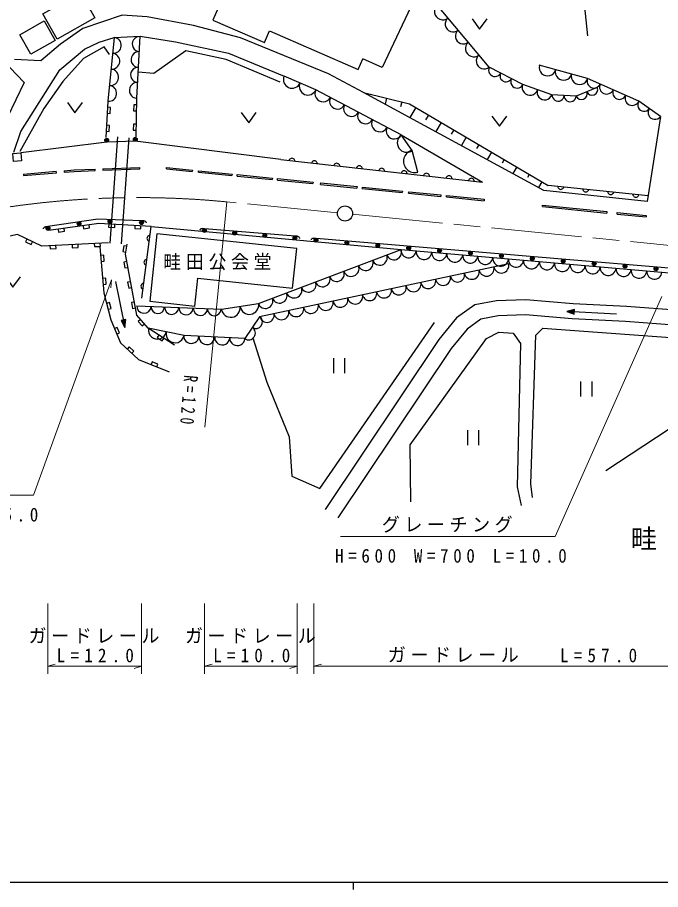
# Model space of a CAD drawing. Units: millimetres, scale not verified. Extents: x 40000 to 680000, y 20000 to 380000.
# Drawn here: x 123486 to 208723, y 204000 to 319578 of the extents above; entities that cross this region are included whole.
import ezdxf

# ---------------------------------------------------------------- set-up
doc = ezdxf.new("R2010")
doc.units = ezdxf.units.MM
doc.header["$LTSCALE"] = 1000
doc.linetypes.add('CHAIN', pattern=[18.5, 12, -1.5, 3.5, -1.5])
for name, color, linetype, lineweight in [('M-BGD', 7, 'Continuous', 25), ('M-BMK', 2, 'CHAIN', 13), ('M-BMK-SRVR', 3, 'Continuous', 25), ('M-STR-HTXT', 7, 'Continuous', 13), ('M-TTL-BAND', 7, 'Continuous', 25)]:
    doc.layers.add(name, color=color, linetype=linetype, lineweight=lineweight)
doc.layers.add('M-BMK-HTXT', color=7, linetype='Continuous')
doc.styles.add('ＭＳ ゴシック', font='')
doc.styles.get('ＭＳ ゴシック').set_extended_font_data('MS Gothic')

msp = doc.modelspace()

# ---------------------------------------------------------------- linework, layer by layer
at = {"layer": 'M-BGD'}
for p, q in [((186018, 313006), (177804, 322803)), ((136310, 316925), (135481, 308485)), ((139311, 308862), (139763, 317076)), ((199054, 311499), (192649, 313233)), ((190463, 310670), (186018, 313006)), ((163048, 309992), (158828, 311801)), ((205836, 308485), (199054, 311499)), ((174351, 304039), (163048, 309992)), ((194307, 309314), (190463, 310670)), ((200335, 310294), (197547, 309163)), ((139225, 303745), (139311, 308862)), ((170376, 309396), (170343, 309264)), ((172409, 308888), (172212, 308099)), ((197547, 309163), (194307, 309314)), ((135481, 308485), (135214, 303688)), ((174442, 308380), (174277, 307722)), ((176293, 307633), (175510, 306304)), ((208699, 306451), (205836, 308485)), ((177963, 306649), (177588, 306014)), ((179633, 305665), (178917, 304451)), ((174351, 304039), (185144, 297759)), ((175783, 301929), (174351, 304039)), ((181303, 304681), (180962, 304103)), ((135329, 303057), (123953, 301647)), ((139110, 303172), (135329, 303057)), ((135784, 289681), (136788, 303743)), ((137280, 289574), (138284, 303636)), ((158388, 300731), (139110, 303172)), ((182973, 303697), (182325, 302597)), ((176536, 299066), (175783, 301929)), ((184643, 302713), (184336, 302192)), ((186313, 301729), (185732, 300744)), ((158388, 300731), (185144, 297759)), ((187983, 300745), (187710, 300281)), ((133774, 299280), (133766, 299480)), ((134790, 299517), (139706, 299697)), ((134790, 299517), (134798, 299317)), ((134798, 299317), (139713, 299498)), ((139713, 299498), (139706, 299697)), ((143228, 299498), (143248, 299697)), ((143228, 299498), (146655, 299155)), ((143248, 299697), (146675, 299354)), ((146675, 299354), (146655, 299155)), ((189653, 299761), (189140, 298890)), ((124279, 298827), (128639, 299185)), ((124279, 298827), (124296, 298628)), ((124296, 298628), (128655, 298985)), ((128655, 298985), (128639, 299185)), ((129662, 299269), (129679, 299069)), ((147481, 299072), (147500, 299271)), ((147481, 299072), (151906, 298630)), ((147500, 299271), (151926, 298829)), ((151926, 298829), (151906, 298630)), ((152599, 298560), (152619, 298759)), ((152599, 298560), (157257, 298094)), ((152619, 298759), (157277, 298293)), ((157277, 298293), (157257, 298094)), ((157951, 298025), (157971, 298224)), ((157971, 298224), (162660, 297755)), ((191323, 298777), (191084, 298370)), ((157951, 298025), (162640, 297556)), ((162660, 297755), (162640, 297556)), ((163664, 297454), (163684, 297653)), ((163664, 297454), (168486, 296971)), ((163684, 297653), (168506, 297170)), ((168506, 297170), (168486, 296971)), ((169179, 296902), (169199, 297101)), ((169199, 297101), (174518, 296569)), ((192993, 297793), (192548, 297036)), ((207092, 295929), (193829, 297301)), ((169179, 296902), (174498, 296370)), ((174518, 296569), (174498, 296370)), ((175323, 296288), (175343, 296487)), ((175323, 296288), (179584, 295861)), ((175343, 296487), (179604, 296060)), ((179604, 296060), (179584, 295861)), ((180343, 295785), (180363, 295984)), ((180363, 295984), (185350, 295486)), ((180343, 295785), (185330, 295287)), ((185350, 295486), (185330, 295287)), ((193056, 294514), (193076, 294713)), ((193056, 294514), (201592, 293660)), ((193076, 294713), (201611, 293859)), ((201611, 293859), (201592, 293660)), ((202965, 293523), (202985, 293722)), ((202985, 293722), (206832, 293337)), ((134126, 292863), (127494, 291884)), ((139935, 292637), (134126, 292863)), ((140235, 292625), (139935, 292637)), ((202965, 293523), (206812, 293138)), ((206832, 293337), (206812, 293138)), ((127494, 291884), (127198, 291840)), ((139989, 282389), (141195, 291884)), ((141195, 291884), (174330, 288818)), ((148299, 291582), (148000, 291607)), ((160281, 290603), (148299, 291582)), ((160580, 290578), (160281, 290603)), ((163069, 290301), (162770, 290326)), ((220428, 285478), (163069, 290301)), ((155416, 281659), (174330, 288818)), ((159951, 283681), (160507, 288945)), ((174330, 288818), (221099, 284748)), ((188594, 286910), (155588, 279902)), ((136487, 284582), (137729, 278499)), ((139291, 281358), (150518, 280905)), ((150518, 280905), (155416, 281659)), ((155588, 279902), (153629, 277039)), ((202866, 280237), (196286, 280609)), ((145566, 277416), (140819, 278395)), ((153629, 277039), (145566, 277416)), ((165379, 274432), (165379, 272432)), ((166899, 272432), (166899, 274432)), ((198126, 271335), (198126, 269335)), ((199646, 269335), (199646, 271335)), ((183119, 264903), (183119, 262903)), ((184639, 262903), (184639, 264903))]:
    msp.add_line(p, q, dxfattribs=at)
for points in [[(148883, 325525), (151607, 324343), (149392, 319235), (156218, 316275), (156880, 317803)], [(176357, 322625), (171833, 312950), (169248, 314071)], [(208699, 306451), (206940, 295167), (193272, 296642), (169360, 309650), (164710, 312089), (153047, 316892), (146802, 318492), (140667, 319638), (137352, 319864), (132166, 318111), (129193, 316053), (126602, 313842), (123095, 313995)], [(183748, 319372), (184748, 318012), (185748, 319372)], [(123019, 301722), (123934, 304467), (129117, 312623), (132395, 315367), (134301, 316282), (136310, 316925), (139763, 317076), (144439, 316358), (151452, 314833), (158828, 311801)], [(156880, 317803), (168653, 312697), (169248, 314071)], [(135673, 314681), (134987, 315672), (132242, 314147), (129498, 311098), (126983, 307516), (123781, 301799)], [(158312, 311022), (151147, 313995), (145811, 315138), (141542, 312165), (139484, 312318)], [(122485, 312928), (124391, 310946), (121037, 304085), (118674, 300884)], [(169360, 309650), (175458, 308125), (193829, 297301)], [(130110, 308296), (131110, 306936), (132110, 308296)], [(135392, 306886), (135792, 306864), (135836, 307663), (135437, 307685)], [(139296, 307983), (138896, 307989), (138883, 307190), (139283, 307183)], [(153139, 306985), (154139, 305625), (155139, 306985)], [(186369, 306509), (187369, 305149), (188369, 306509)], [(135259, 304488), (135658, 304465), (135702, 305264), (135303, 305286)], [(139253, 305424), (138853, 305431), (138839, 304631), (139239, 304624)], [(160272, 300522), (160251, 300621), (160212, 300706), (160141, 300794), (160067, 300851), (159975, 300893), (159848, 300907), (159749, 300886), (159664, 300847), (159576, 300777), (159519, 300702), (159477, 300610)], [(163245, 300192), (163224, 300291), (163185, 300376), (163114, 300464), (163040, 300520), (162948, 300563), (162821, 300577), (162722, 300556), (162637, 300517), (162549, 300446), (162492, 300372), (162450, 300280)], [(129662, 299269), (130996, 299378), (133766, 299480)], [(166218, 299862), (166197, 299960), (166158, 300045), (166087, 300134), (166013, 300190), (165921, 300233), (165794, 300247), (165695, 300226), (165610, 300187), (165522, 300116), (165465, 300042), (165423, 299950)], [(169191, 299531), (169169, 299630), (169131, 299715), (169060, 299803), (168986, 299860), (168894, 299902), (168767, 299916), (168668, 299895), (168583, 299856), (168494, 299786), (168438, 299711), (168396, 299620)], [(172163, 299201), (172142, 299300), (172103, 299385), (172033, 299473), (171959, 299530), (171867, 299572), (171739, 299586), (171640, 299565), (171556, 299526), (171467, 299455), (171411, 299381), (171368, 299289)], [(129679, 299069), (131008, 299178), (133774, 299280)], [(175136, 298871), (175115, 298970), (175076, 299054), (175006, 299143), (174931, 299199), (174839, 299242), (174712, 299256), (174613, 299235), (174529, 299196), (174440, 299125), (174384, 299051), (174341, 298959)], [(178109, 298540), (178088, 298639), (178049, 298724), (177978, 298812), (177904, 298869), (177812, 298911), (177685, 298925), (177586, 298904), (177501, 298865), (177413, 298795), (177356, 298720), (177314, 298629)], [(181082, 298210), (181061, 298309), (181022, 298394), (180951, 298482), (180877, 298539), (180785, 298581), (180658, 298595), (180559, 298574), (180474, 298535), (180386, 298464), (180329, 298390), (180287, 298298)], [(184055, 297880), (184034, 297979), (183995, 298063), (183924, 298152), (183850, 298208), (183758, 298251), (183631, 298265), (183532, 298244), (183447, 298205), (183359, 298134), (183302, 298060), (183260, 297968)], [(195089, 297171), (195111, 297072), (195150, 296988), (195221, 296900), (195296, 296844), (195388, 296802), (195516, 296789), (195614, 296811), (195699, 296850), (195787, 296922), (195843, 296996), (195884, 297089)], [(198404, 296828), (198426, 296729), (198466, 296645), (198537, 296557), (198612, 296501), (198704, 296459), (198831, 296446), (198930, 296468), (199015, 296507), (199103, 296579), (199158, 296653), (199200, 296746)], [(201720, 296485), (201742, 296386), (201782, 296302), (201853, 296214), (201928, 296158), (202020, 296116), (202147, 296103), (202246, 296125), (202331, 296164), (202418, 296236), (202474, 296310), (202516, 296403)], [(205036, 296142), (205058, 296043), (205098, 295959), (205169, 295871), (205244, 295815), (205336, 295773), (205463, 295760), (205562, 295782), (205646, 295821), (205734, 295893), (205790, 295967), (205832, 296060)], [(140235, 292625), (140315, 292622), (140364, 292610), (140423, 292578), (140462, 292547), (140490, 292505), (140518, 292444), (140526, 292394), (140525, 292364)], [(126937, 291549), (126932, 291588), (126943, 291650), (126965, 291704), (127007, 291761), (127052, 291798), (127119, 291828), (127198, 291840)], [(141195, 291884), (134262, 292260), (127631, 291356)], [(128892, 291528), (128947, 291132), (129739, 291240), (129685, 291636)], [(132208, 291980), (132262, 291584), (133055, 291692), (133001, 292088)], [(135596, 292188), (135574, 291788), (136373, 291745), (136395, 292144)], [(139062, 291999), (139041, 291600), (139839, 291557), (139861, 291956)], [(147681, 291382), (147684, 291422), (147709, 291480), (147743, 291527), (147797, 291573), (147849, 291599), (147921, 291613), (148000, 291607)], [(135537, 289698), (126721, 289246), (123480, 290829), (90796, 283670), (91700, 280505), (95166, 276436)], [(124741, 290213), (124565, 289854), (125284, 289502), (125460, 289862)], [(141044, 290698), (140945, 290678), (140860, 290641), (140770, 290571), (140712, 290498), (140669, 290407), (140652, 290280), (140672, 290181), (140710, 290095), (140779, 290006), (140852, 289948), (140943, 289904)], [(160507, 288945), (141970, 290904), (141025, 281964), (146994, 281333)], [(160580, 290578), (160660, 290572), (160709, 290558), (160766, 290523), (160803, 290490), (160830, 290447), (160855, 290385), (160861, 290334), (160858, 290304)], [(162450, 290102), (162453, 290142), (162478, 290200), (162512, 290248), (162567, 290293), (162619, 290319), (162690, 290333), (162770, 290326)], [(127790, 289301), (127811, 288902), (128610, 288943), (128589, 289342)], [(130729, 289452), (130750, 289052), (131549, 289093), (131528, 289493)], [(133668, 289602), (133689, 289203), (134488, 289244), (134467, 289643)], [(134426, 289171), (134954, 283067), (135858, 279525), (137139, 276436), (139537, 274251), (143606, 272593)], [(137984, 289264), (137589, 289330), (137457, 288541), (137852, 288475)], [(144285, 276134), (140819, 278395), (139312, 280128), (137805, 288191), (138031, 289548)], [(134592, 287246), (134991, 287281), (134922, 288078), (134524, 288043)], [(137982, 287241), (137589, 287167), (137736, 286381), (138129, 286454)], [(140642, 287533), (140543, 287513), (140458, 287476), (140368, 287407), (140311, 287333), (140267, 287242), (140251, 287115), (140270, 287016), (140308, 286930), (140377, 286841), (140450, 286783), (140542, 286739)], [(121892, 285189), (122892, 283829), (123892, 285189)], [(134856, 284195), (135255, 284229), (135186, 285026), (134787, 284992)], [(138485, 284553), (138092, 284479), (138239, 283693), (138632, 283767)], [(140240, 284368), (140141, 284349), (140056, 284311), (139966, 284242), (139909, 284168), (139865, 284077), (139849, 283950), (139868, 283851), (139906, 283766), (139975, 283676), (140048, 283618), (140140, 283575)], [(146994, 281333), (147383, 285009), (159951, 283681)], [(237401, 272584), (235197, 274853), (232183, 276737), (228265, 278244), (222538, 279375), (211303, 280731), (204220, 281259), (197136, 281635), (190882, 282163), (186963, 282012), (184100, 281485), (181689, 279751), (179353, 276888), (164275, 254357)], [(135505, 280909), (135892, 281008), (135694, 281783), (135307, 281684)], [(138987, 281865), (138594, 281792), (138741, 281005), (139134, 281079)], [(235966, 271191), (233932, 273286), (231286, 274940), (227708, 276316), (222224, 277398), (211109, 278740), (204092, 279263), (196999, 279640), (190836, 280160), (187184, 280019), (184903, 279599), (183071, 278282), (180962, 275697), (165937, 253245)], [(139803, 279564), (139501, 279301), (140026, 278697), (140328, 278960)], [(154670, 277114), (156554, 271236), (159493, 264002), (159869, 258803), (163562, 257145), (178783, 279149)], [(136652, 277611), (137021, 277764), (136715, 278503), (136345, 278350)], [(142217, 277483), (141999, 277148), (142669, 276711), (142887, 277046)], [(175604, 255385), (175543, 262947), (185641, 277039), (187299, 277868), (189182, 277717), (190162, 276361), (189710, 257371), (190237, 254884)], [(191744, 255939), (191518, 257748), (192197, 277491), (193101, 278395), (211864, 277039), (218797, 275682), (216461, 269353), (201465, 259481)], [(138634, 275074), (138903, 275369), (138312, 275908), (138042, 275613)], [(141942, 273271), (142093, 273641), (141352, 273943), (141201, 273573)]]:
    msp.add_lwpolyline(points, dxfattribs=at)
for points in [[(133745, 319530), (128739, 316703), (126839, 320067), (131846, 322894)], [(128503, 316526), (125264, 314700), (123805, 317288), (127044, 319114)], [(124035, 300583), (122961, 300501), (122879, 301565), (123953, 301647)], [(196286, 280609), (197267, 280233), (197303, 280872)], [(196406, 280602), (197230, 280295), (197260, 280814)], [(196526, 280596), (197194, 280357), (197216, 280757)], [(196646, 280589), (197157, 280420), (197173, 280699)], [(196766, 280582), (197121, 280482), (197130, 280641)], [(196925, 280573), (197084, 280544), (197086, 280584)], [(137729, 278499), (137842, 279542), (137215, 279414)], [(137705, 278616), (137791, 279491), (137282, 279387)], [(137681, 278734), (137741, 279440), (137349, 279360)], [(137657, 278851), (137690, 279389), (137415, 279333)], [(137633, 278969), (137639, 279338), (137482, 279306)], [(137601, 279126), (137588, 279286), (137549, 279278)]]:
    msp.add_lwpolyline(points, close=True, dxfattribs=at)
for centre, radius in [((135321, 303307), 250), ((135321, 303307), 150), ((135321, 303307), 50), ((139102, 303422), 250), ((139102, 303422), 150), ((139102, 303422), 50), ((131659, 292246), 250), ((135756, 292550), 250), ((135756, 292550), 150), ((135756, 292550), 50), ((139925, 292387), 250), ((139925, 292387), 150), ((139925, 292387), 50), ((127531, 291636), 250), ((127531, 291636), 150), ((127531, 291636), 50), ((131659, 292246), 150), ((131659, 292246), 50), ((148279, 291333), 250), ((148279, 291333), 150), ((148279, 291333), 50), ((152273, 291006), 250), ((152273, 291006), 150), ((152273, 291006), 50), ((156267, 290680), 250), ((156267, 290680), 150), ((156267, 290680), 50), ((160260, 290353), 250), ((160260, 290353), 150), ((160260, 290353), 50), ((163048, 290052), 250), ((163048, 290052), 150), ((163048, 290052), 50), ((167145, 289708), 250), ((167145, 289708), 150), ((167145, 289708), 50), ((171242, 289363), 250), ((171242, 289363), 150), ((171242, 289363), 50), ((175339, 289019), 250), ((175339, 289019), 150), ((175339, 289019), 50), ((179436, 288674), 250), ((179436, 288674), 150), ((179436, 288674), 50), ((183533, 288330), 250), ((183533, 288330), 150), ((183533, 288330), 50), ((187630, 287985), 250), ((187630, 287985), 150), ((187630, 287985), 50), ((191728, 287641), 250), ((191728, 287641), 150), ((191728, 287641), 50), ((195825, 287296), 250), ((195825, 287296), 150), ((195825, 287296), 50), ((199922, 286952), 250), ((199922, 286952), 150), ((199922, 286952), 50), ((204019, 286607), 250), ((204019, 286607), 150), ((204019, 286607), 50), ((208116, 286263), 250), ((208116, 286263), 150), ((208116, 286263), 50)]:
    msp.add_circle(centre, radius, dxfattribs=at)
for centre, radius, start, end in [((179850, 320363), 1100, 129.97854, 309.97854), ((181231, 318715), 1050, 129.97854, 309.97854), ((182580, 317106), 1050, 129.97854, 309.97854), ((136207, 315880), 1050, 264.39073, 84.39073), ((139707, 316051), 1000, 86.84928, 266.84928), ((183962, 315459), 1100, 129.97854, 309.97854), ((136002, 313790), 1050, 264.39073, 84.39073), ((139594, 314004), 1050, 86.84928, 266.84928), ((185343, 313811), 1050, 129.97854, 309.97854), ((193745, 312936), 1100, 164.85902, 344.85902), ((135792, 311650), 1100, 264.39073, 84.39073), ((139481, 311957), 1000, 86.84928, 266.84928), ((186790, 312601), 850, 152.2815, 332.2815), ((188250, 311833), 800, 152.2815, 332.2815), ((195868, 312361), 1100, 164.85902, 344.85902), ((197992, 311787), 1100, 164.85902, 344.85902), ((139369, 309910), 1050, 86.84928, 266.84928), ((159877, 311351), 1150, 156.80141, 336.80141), ((189711, 311066), 850, 152.2815, 332.2815), ((199896, 311125), 900, 156.03751, 336.03751), ((135582, 309511), 1050, 264.39073, 84.39073), ((161991, 310445), 1150, 156.80141, 336.80141), ((163999, 309491), 1100, 152.22572, 332.22572), ((191430, 310329), 1050, 160.55997, 340.55997), ((193364, 309647), 1000, 160.55997, 340.55997), ((199640, 310012), 750, 202.0679, 22.0679), ((201587, 310374), 950, 156.03751, 336.03751), ((203277, 309622), 900, 156.03751, 336.03751), ((165901, 308489), 1050, 152.22572, 332.22572), ((195149, 309275), 800, 177.337, 357.337), ((196748, 309201), 800, 177.337, 357.337), ((198250, 309448), 750, 202.0679, 22.0679), ((204968, 308871), 950, 156.03751, 336.03751), ((167759, 307511), 1050, 152.22572, 332.22572), ((206539, 307986), 850, 144.6052, 324.6052), ((207966, 306972), 900, 144.6052, 324.6052), ((169617, 306532), 1050, 152.22572, 332.22572), ((171520, 305530), 1100, 152.22572, 332.22572), ((173422, 304529), 1050, 152.22572, 332.22572), ((175081, 302964), 1250, 124.15969, 304.15969), ((176154, 300516), 1500, 104.74356, 284.74356), ((171503, 287747), 1000, 200.73096, 20.73096), ((173373, 288455), 1000, 200.73096, 20.73096), ((175327, 288731), 1000, 175.02745, 355.02745), ((177369, 288553), 1050, 175.02745, 355.02745), ((179411, 288376), 1000, 175.02745, 355.02745), ((181454, 288198), 1050, 175.02745, 355.02745), ((183496, 288020), 1000, 175.02745, 355.02745), ((185488, 287847), 1000, 175.02745, 355.02745), ((167715, 286314), 1050, 200.73096, 20.73096), ((169632, 287039), 1000, 200.73096, 20.73096), ((187531, 287669), 1050, 175.02745, 355.02745), ((187616, 286702), 1000, 191.98751, 11.98751), ((189573, 287491), 1000, 175.02745, 355.02745), ((191615, 287314), 1050, 175.02745, 355.02745), ((193657, 287136), 1000, 175.02745, 355.02745), ((195700, 286958), 1050, 175.02745, 355.02745), ((197742, 286781), 1000, 175.02745, 355.02745), ((199734, 286607), 1000, 175.02745, 355.02745), ((165798, 285588), 1000, 200.73096, 20.73096), ((181795, 285467), 950, 191.98751, 11.98751), ((183703, 285872), 1000, 191.98751, 11.98751), ((185659, 286287), 1000, 191.98751, 11.98751), ((201777, 286430), 1050, 175.02745, 355.02745), ((203819, 286252), 1000, 175.02745, 355.02745), ((205861, 286074), 1050, 175.02745, 355.02745), ((207904, 285897), 1000, 175.02745, 355.02745), ((162057, 284172), 1000, 200.73096, 20.73096), ((163927, 284880), 1000, 200.73096, 20.73096), ((175975, 284231), 1000, 191.98751, 11.98751), ((177931, 284646), 1000, 191.98751, 11.98751), ((179888, 285062), 1000, 191.98751, 11.98751), ((160139, 283447), 1050, 200.73096, 20.73096), ((170155, 282995), 950, 191.98751, 11.98751), ((172062, 283400), 1000, 191.98751, 11.98751), ((174019, 283815), 1000, 191.98751, 11.98751), ((156352, 282013), 1000, 200.73096, 20.73096), ((158222, 282721), 1000, 200.73096, 20.73096), ((166291, 282175), 1000, 191.98751, 11.98751), ((168247, 282590), 1000, 191.98751, 11.98751), ((140240, 281319), 950, 177.69403, 357.69403), ((142088, 281245), 900, 177.69403, 357.69403), ((143937, 281170), 950, 177.69403, 357.69403), ((145835, 281094), 950, 177.69403, 357.69403), ((147734, 281018), 950, 177.69403, 357.69403), ((149582, 280943), 900, 177.69403, 357.69403), ((151754, 281095), 1250, 188.74616, 8.74616), ((154225, 281476), 1250, 188.74616, 8.74616), ((160422, 280928), 1000, 191.98751, 11.98751), ((162378, 281344), 1000, 191.98751, 11.98751), ((164335, 281759), 1000, 191.98751, 11.98751), ((155108, 279201), 850, 235.61966, 55.61966), ((156558, 280108), 950, 191.98751, 11.98751), ((158465, 280513), 1000, 191.98751, 11.98751), ((142041, 278143), 1200, 168.34071, 348.34071), ((144391, 277658), 1200, 168.34071, 348.34071), ((146537, 277370), 1000, 177.32457, 357.32457), ((154120, 277756), 900, 235.61966, 55.61966), ((148585, 277274), 1050, 177.32457, 357.32457), ((150632, 277179), 1000, 177.32457, 357.32457), ((152630, 277085), 1000, 177.32457, 357.32457)]:
    msp.add_arc(centre, radius, start, end, dxfattribs=at)
at = {"layer": 'M-BMK'}
for p, q in [((165906, 293695), (151255, 295131)), ((167896, 293500), (214531, 288927))]:
    msp.add_line(p, q, dxfattribs=at)
msp.add_arc((139546, 175704), 120000, 84.40039, 107.11642, dxfattribs=at)
at = {"layer": 'M-BMK-SRVR'}
msp.add_line((199094, 317129), (198277, 325087), dxfattribs=at)
msp.add_circle((166901, 293597), 1000, dxfattribs=at)
at = {"layer": 'M-STR-HTXT'}
for p, q in [((148328, 265274), (151255, 295131)), ((135940, 284799), (135863, 283763)), ((127494, 241911), (127494, 232594)), ((139935, 232594), (139935, 241911)), ((148299, 241911), (148299, 232594)), ((160580, 232594), (160580, 241911)), ((162770, 241911), (162770, 232594)), ((127494, 233594), (128494, 233874)), ((127494, 233594), (139935, 233594)), ((139935, 233594), (138935, 233314)), ((148299, 233594), (149299, 233874)), ((148299, 233594), (160580, 233594)), ((160580, 233594), (159580, 233314)), ((162770, 233594), (163770, 233874)), ((162770, 233594), (221099, 233594))]:
    msp.add_line(p, q, dxfattribs=at)
for points in [[(135940, 284799), (125627, 256262), (95347, 256262)], [(208898, 282581), (194770, 250795), (166292, 250795)]]:
    msp.add_lwpolyline(points, dxfattribs=at)
at = {"layer": 'M-TTL-BAND'}
for p, q in [((40000, 205000), (579000, 205000)), ((168000, 205000), (168000, 204000))]:
    msp.add_line(p, q, dxfattribs=at)

# ---------------------------------------------------------------- texts
at = {"layer": 'M-BMK-HTXT', "attachment_point": 7, "style": 'ＭＳ ゴシック'}
for s, insert, char_height in [('\\T1.26;\\W0.95;畦田公会堂', (142819, 286072), 1833), ('\\T1.5;畦田', (204769, 248951), 2566)]:
    msp.add_mtext(s, dxfattribs=dict(at, insert=insert, char_height=char_height))
at = {"layer": 'M-STR-HTXT', "insert": (145569, 272220), "char_height": 1833, "attachment_point": 7, "rotation": 265.1, "style": 'ＭＳ ゴシック'}
msp.add_mtext('\\T1.61;\\W0.7;R=120', dxfattribs=at)
at = {"layer": 'M-STR-HTXT', "char_height": 1833, "attachment_point": 7, "style": 'ＭＳ ゴシック'}
for s, insert in [('\\T1.55;\\W0.9;H=1.5\\~W=1.5\\~L=15.0', (95550, 252745)), ('\\T1.26;\\W0.95;グレーチング', (171781, 251295)), ('\\T1.55;\\W0.9;H=600\\~W=700\\~L=10.0', (165592, 247291)), ('\\T1.26;\\W0.95;ガードレール', (124965, 236616)), ('\\T1.26;\\W0.95;ガードレール', (145690, 236616)), ('\\T1.62;\\W0.9;L=12.0', (128704, 234094)), ('\\T1.62;\\W0.9;L=10.0', (149429, 234094)), ('\\T1.26;\\W0.95;ガードレール', (172583, 234094)), ('\\T1.62;\\W0.9;L=57.0', (195403, 234094))]:
    msp.add_mtext(s, dxfattribs=dict(at, insert=insert))

doc.saveas('drawing.dxf')
